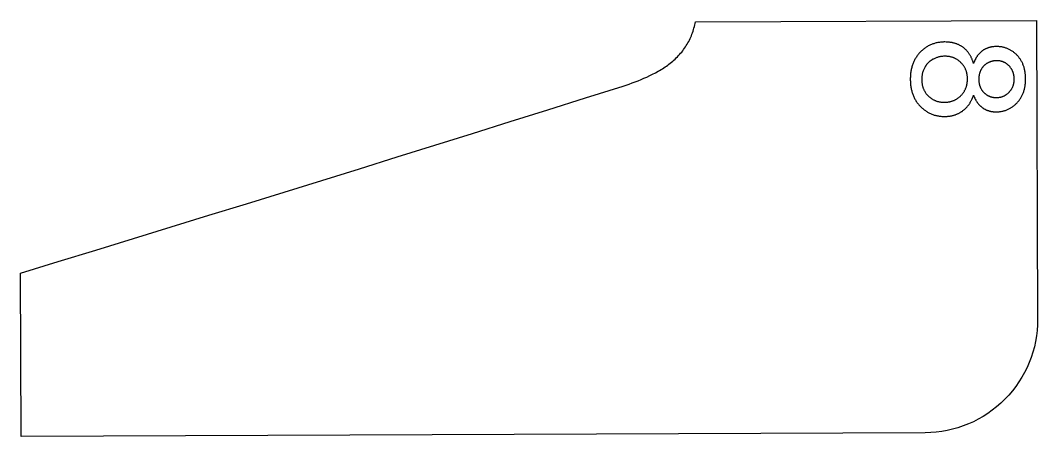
# Model space of a CAD drawing. Extents: x -16189 to 5251, y 3521 to 4024.
# Drawn here: x 1935.9 to 2386, y 3839.7 to 4023.8 of the extents above; entities that cross this region are included whole.
import ezdxf

# ---------------------------------------------------------------- set-up
doc = ezdxf.new("R2010")
doc.units = 0
doc.layers.add('LAYER_03', color=7, linetype='CONTINUOUS')

msp = doc.modelspace()

# ---------------------------------------------------------------- linework, layer by layer
at = {"layer": 'LAYER_03'}
for p, q in [((2338.54, 4005.86), (2338.41, 4005.76)), ((2338.68, 4005.95), (2338.54, 4005.86)), ((2338.81, 4006.05), (2338.68, 4005.95)), ((2338.95, 4006.14), (2338.81, 4006.05)), ((2339.1, 4006.23), (2338.95, 4006.14)), ((2339.24, 4006.32), (2339.1, 4006.23)), ((2339.38, 4006.41), (2339.24, 4006.32)), ((2339.53, 4006.49), (2339.38, 4006.41)), ((2339.68, 4006.57), (2339.53, 4006.49)), ((2339.84, 4006.65), (2339.68, 4006.57)), ((2340.14, 4006.8), (2339.84, 4006.65)), ((2340.45, 4006.94), (2340.14, 4006.8)), ((2340.76, 4007.07), (2340.45, 4006.94)), ((2341.07, 4007.2), (2340.76, 4007.07)), ((2341.39, 4007.31), (2341.07, 4007.2)), ((2341.7, 4007.41), (2341.39, 4007.31)), ((2342.02, 4007.5), (2341.7, 4007.41)), ((2342.33, 4007.58), (2342.02, 4007.5)), ((2342.65, 4007.66), (2342.33, 4007.58)), ((2342.97, 4007.72), (2342.65, 4007.66)), ((2343.29, 4007.77), (2342.97, 4007.72)), ((2343.61, 4007.82), (2343.29, 4007.77)), ((2343.94, 4007.85), (2343.61, 4007.82)), ((2344.26, 4007.87), (2343.94, 4007.85)), ((2344.59, 4007.89), (2344.26, 4007.87)), ((2344.91, 4007.89), (2344.59, 4007.89)), ((2345.18, 4007.89), (2344.91, 4007.89)), ((2345.44, 4007.88), (2345.18, 4007.89)), ((2345.71, 4007.87), (2345.44, 4007.88)), ((2345.96, 4007.85), (2345.71, 4007.87)), ((2346.22, 4007.82), (2345.96, 4007.85)), ((2346.47, 4007.79), (2346.22, 4007.82)), ((2346.72, 4007.76), (2346.47, 4007.79)), ((2346.97, 4007.72), (2346.72, 4007.76)), ((2347.22, 4007.67), (2346.97, 4007.72)), ((2347.46, 4007.62), (2347.22, 4007.67)), ((2347.7, 4007.56), (2347.46, 4007.62)), ((2347.93, 4007.49), (2347.7, 4007.56)), ((2348.17, 4007.42), (2347.93, 4007.49)), ((2348.4, 4007.35), (2348.17, 4007.42)), ((2348.63, 4007.27), (2348.4, 4007.35)), ((2348.85, 4007.18), (2348.63, 4007.27)), ((2349.07, 4007.09), (2348.85, 4007.18)), ((2349.29, 4006.99), (2349.07, 4007.09)), ((2349.51, 4006.89), (2349.29, 4006.99)), ((2349.72, 4006.78), (2349.51, 4006.89)), ((2349.93, 4006.67), (2349.72, 4006.78)), ((2350.14, 4006.55), (2349.93, 4006.67)), ((2350.35, 4006.42), (2350.14, 4006.55)), ((2350.55, 4006.29), (2350.35, 4006.42)), ((2350.75, 4006.16), (2350.55, 4006.29)), ((2350.95, 4006.01), (2350.75, 4006.16)), ((2351.14, 4005.87), (2350.95, 4006.01)), ((2351.33, 4005.71), (2351.14, 4005.87)), ((2366.7, 4005.83), (2366.5, 4005.8)), ((2366.91, 4005.86), (2366.7, 4005.83)), ((2367.12, 4005.88), (2366.91, 4005.86)), ((2367.33, 4005.89), (2367.12, 4005.88)), ((2367.55, 4005.9), (2367.33, 4005.89)), ((2367.77, 4005.91), (2367.55, 4005.9)), ((2367.99, 4005.91), (2367.77, 4005.91)), ((2368.18, 4005.91), (2367.99, 4005.91)), ((2368.38, 4005.9), (2368.18, 4005.91)), ((2368.57, 4005.89), (2368.38, 4005.9)), ((2368.76, 4005.88), (2368.57, 4005.89)), ((2368.95, 4005.86), (2368.76, 4005.88)), ((2369.13, 4005.83), (2368.95, 4005.86)), ((2369.32, 4005.8), (2369.13, 4005.83)), ((2335.32, 4001.38), (2335.21, 4001.06)), ((2335.44, 4001.7), (2335.32, 4001.38)), ((2335.58, 4002.02), (2335.44, 4001.7)), ((2335.72, 4002.33), (2335.58, 4002.02)), ((2335.87, 4002.65), (2335.72, 4002.33)), ((2336.03, 4002.95), (2335.87, 4002.65)), ((2336.12, 4003.11), (2336.03, 4002.95)), ((2336.21, 4003.26), (2336.12, 4003.11)), ((2336.3, 4003.4), (2336.21, 4003.26)), ((2336.39, 4003.55), (2336.3, 4003.4)), ((2336.48, 4003.69), (2336.39, 4003.55)), ((2336.58, 4003.83), (2336.48, 4003.69)), ((2336.68, 4003.97), (2336.58, 4003.83)), ((2336.78, 4004.11), (2336.68, 4003.97)), ((2336.88, 4004.24), (2336.78, 4004.11)), ((2336.98, 4004.37), (2336.88, 4004.24)), ((2337.09, 4004.5), (2336.98, 4004.37)), ((2337.2, 4004.62), (2337.09, 4004.5)), ((2337.31, 4004.75), (2337.2, 4004.62)), ((2337.42, 4004.87), (2337.31, 4004.75)), ((2337.54, 4004.99), (2337.42, 4004.87)), ((2337.66, 4005.1), (2337.54, 4004.99)), ((2337.78, 4005.22), (2337.66, 4005.1)), ((2337.9, 4005.33), (2337.78, 4005.22)), ((2338.02, 4005.44), (2337.9, 4005.33)), ((2338.15, 4005.55), (2338.02, 4005.44)), ((2338.28, 4005.65), (2338.15, 4005.55)), ((2338.41, 4005.76), (2338.28, 4005.65)), ((2351.52, 4005.56), (2351.33, 4005.71)), ((2351.71, 4005.39), (2351.52, 4005.56)), ((2351.89, 4005.22), (2351.71, 4005.39)), ((2352.07, 4005.05), (2351.89, 4005.22)), ((2352.25, 4004.87), (2352.07, 4005.05)), ((2352.42, 4004.68), (2352.25, 4004.87)), ((2352.58, 4004.5), (2352.42, 4004.68)), ((2352.74, 4004.31), (2352.58, 4004.5)), ((2352.9, 4004.12), (2352.74, 4004.31)), ((2353.04, 4003.93), (2352.9, 4004.12)), ((2353.19, 4003.73), (2353.04, 4003.93)), ((2353.32, 4003.53), (2353.19, 4003.73)), ((2353.45, 4003.33), (2353.32, 4003.53)), ((2353.58, 4003.12), (2353.45, 4003.33)), ((2353.7, 4002.91), (2353.58, 4003.12)), ((2353.81, 4002.7), (2353.7, 4002.91)), ((2353.92, 4002.49), (2353.81, 4002.7)), ((2354.03, 4002.27), (2353.92, 4002.49)), ((2354.12, 4002.05), (2354.03, 4002.27)), ((2354.22, 4001.83), (2354.12, 4002.05)), ((2354.3, 4001.6), (2354.22, 4001.83)), ((2354.38, 4001.38), (2354.3, 4001.6)), ((2354.46, 4001.14), (2354.38, 4001.38)), ((2360.65, 4001.37), (2360.58, 4001.19)), ((2360.74, 4001.55), (2360.65, 4001.37)), ((2360.82, 4001.73), (2360.74, 4001.55)), ((2360.91, 4001.9), (2360.82, 4001.73)), ((2361.01, 4002.07), (2360.91, 4001.9)), ((2361.11, 4002.24), (2361.01, 4002.07)), ((2361.21, 4002.4), (2361.11, 4002.24)), ((2361.32, 4002.57), (2361.21, 4002.4)), ((2361.43, 4002.73), (2361.32, 4002.57)), ((2361.54, 4002.88), (2361.43, 4002.73)), ((2361.67, 4003.04), (2361.54, 4002.88)), ((2361.79, 4003.19), (2361.67, 4003.04)), ((2361.92, 4003.34), (2361.79, 4003.19)), ((2362.05, 4003.49), (2361.92, 4003.34)), ((2362.19, 4003.63), (2362.05, 4003.49)), ((2362.33, 4003.77), (2362.19, 4003.63)), ((2362.48, 4003.91), (2362.33, 4003.77)), ((2362.63, 4004.04), (2362.48, 4003.91)), ((2362.78, 4004.16), (2362.63, 4004.04)), ((2362.93, 4004.29), (2362.78, 4004.16)), ((2363.08, 4004.41), (2362.93, 4004.29)), ((2363.24, 4004.52), (2363.08, 4004.41)), ((2363.4, 4004.63), (2363.24, 4004.52)), ((2363.56, 4004.73), (2363.4, 4004.63)), ((2363.73, 4004.83), (2363.56, 4004.73)), ((2363.89, 4004.93), (2363.73, 4004.83)), ((2364.06, 4005.02), (2363.89, 4004.93)), ((2364.23, 4005.11), (2364.06, 4005.02)), ((2364.41, 4005.19), (2364.23, 4005.11)), ((2364.59, 4005.27), (2364.41, 4005.19)), ((2364.77, 4005.34), (2364.59, 4005.27)), ((2364.95, 4005.41), (2364.77, 4005.34)), ((2365.13, 4005.48), (2364.95, 4005.41)), ((2365.32, 4005.54), (2365.13, 4005.48)), ((2365.51, 4005.59), (2365.32, 4005.54)), ((2365.7, 4005.64), (2365.51, 4005.59)), ((2365.9, 4005.69), (2365.7, 4005.64)), ((2366.1, 4005.73), (2365.9, 4005.69)), ((2366.3, 4005.77), (2366.1, 4005.73)), ((2366.5, 4005.8), (2366.3, 4005.77)), ((2369.5, 4005.77), (2369.32, 4005.8)), ((2369.68, 4005.73), (2369.5, 4005.77)), ((2369.86, 4005.69), (2369.68, 4005.73)), ((2370.04, 4005.64), (2369.86, 4005.69)), ((2370.21, 4005.59), (2370.04, 4005.64)), ((2370.39, 4005.53), (2370.21, 4005.59)), ((2370.56, 4005.47), (2370.39, 4005.53)), ((2370.73, 4005.4), (2370.56, 4005.47)), ((2370.9, 4005.33), (2370.73, 4005.4)), ((2371.07, 4005.26), (2370.9, 4005.33)), ((2371.23, 4005.18), (2371.07, 4005.26)), ((2371.4, 4005.09), (2371.23, 4005.18)), ((2371.56, 4005.01), (2371.4, 4005.09)), ((2371.72, 4004.91), (2371.56, 4005.01)), ((2371.88, 4004.82), (2371.72, 4004.91)), ((2372.04, 4004.71), (2371.88, 4004.82)), ((2372.19, 4004.61), (2372.04, 4004.71)), ((2372.35, 4004.5), (2372.19, 4004.61)), ((2372.5, 4004.38), (2372.35, 4004.5)), ((2372.65, 4004.26), (2372.5, 4004.38)), ((2372.8, 4004.14), (2372.65, 4004.26)), ((2372.94, 4004.01), (2372.8, 4004.14)), ((2373.09, 4003.87), (2372.94, 4004.01)), ((2373.23, 4003.74), (2373.09, 4003.87)), ((2373.37, 4003.59), (2373.23, 4003.74)), ((2373.51, 4003.45), (2373.37, 4003.59)), ((2373.64, 4003.3), (2373.51, 4003.45)), ((2373.77, 4003.15), (2373.64, 4003.3)), ((2373.9, 4003), (2373.77, 4003.15)), ((2374.02, 4002.84), (2373.9, 4003)), ((2374.14, 4002.68), (2374.02, 4002.84)), ((2374.25, 4002.52), (2374.14, 4002.68)), ((2374.36, 4002.36), (2374.25, 4002.52)), ((2374.46, 4002.2), (2374.36, 4002.36)), ((2374.56, 4002.03), (2374.46, 4002.2)), ((2374.65, 4001.86), (2374.56, 4002.03)), ((2374.74, 4001.69), (2374.65, 4001.86)), ((2374.83, 4001.51), (2374.74, 4001.69)), ((2374.91, 4001.34), (2374.83, 4001.51)), ((2374.99, 4001.16), (2374.91, 4001.34)), ((2334.71, 3998.37), (2334.69, 3998.02)), ((2334.69, 3998.02), (2334.69, 3997.67)), ((2334.69, 3997.67), (2334.69, 3997.4)), ((2334.69, 3997.4), (2334.7, 3997.13)), ((2334.7, 3997.13), (2334.71, 3996.86)), ((2334.73, 3998.72), (2334.71, 3998.37)), ((2334.71, 3996.86), (2334.73, 3996.6)), ((2334.77, 3999.06), (2334.73, 3998.72)), ((2334.82, 3999.4), (2334.77, 3999.06)), ((2334.88, 3999.74), (2334.82, 3999.4)), ((2334.94, 4000.07), (2334.88, 3999.74)), ((2335.02, 4000.41), (2334.94, 4000.07)), ((2335.11, 4000.74), (2335.02, 4000.41)), ((2335.21, 4001.06), (2335.11, 4000.74)), ((2354.53, 4000.91), (2354.46, 4001.14)), ((2354.59, 4000.67), (2354.53, 4000.91)), ((2354.65, 4000.43), (2354.59, 4000.67)), ((2354.71, 4000.19), (2354.65, 4000.43)), ((2354.75, 3999.94), (2354.71, 4000.19)), ((2354.8, 3999.69), (2354.75, 3999.94)), ((2354.83, 3999.44), (2354.8, 3999.69)), ((2354.86, 3999.19), (2354.83, 3999.44)), ((2354.89, 3998.93), (2354.86, 3999.19)), ((2354.91, 3998.67), (2354.89, 3998.93)), ((2354.89, 3996.79), (2354.91, 3997.05)), ((2354.92, 3998.41), (2354.91, 3998.67)), ((2354.91, 3997.05), (2354.92, 3997.32)), ((2354.93, 3998.14), (2354.92, 3998.41)), ((2354.92, 3997.32), (2354.93, 3997.6)), ((2354.93, 3997.87), (2354.93, 3998.14)), ((2354.93, 3997.6), (2354.93, 3997.87)), ((2359.95, 3998.15), (2359.94, 3997.93)), ((2359.94, 3997.93), (2359.94, 3997.7)), ((2359.94, 3997.7), (2359.94, 3997.48)), ((2359.94, 3997.48), (2359.95, 3997.26)), ((2359.96, 3998.37), (2359.95, 3998.15)), ((2359.95, 3997.26), (2359.96, 3997.05)), ((2359.98, 3998.59), (2359.96, 3998.37)), ((2359.96, 3997.05), (2359.98, 3996.83)), ((2360, 3998.81), (2359.98, 3998.59)), ((2359.98, 3996.83), (2360, 3996.62)), ((2360.02, 3999.02), (2360, 3998.81)), ((2360.05, 3999.23), (2360.02, 3999.02)), ((2360.08, 3999.44), (2360.05, 3999.23)), ((2360.12, 3999.64), (2360.08, 3999.44)), ((2360.16, 3999.85), (2360.12, 3999.64)), ((2360.21, 4000.05), (2360.16, 3999.85)), ((2360.26, 4000.24), (2360.21, 4000.05)), ((2360.31, 4000.44), (2360.26, 4000.24)), ((2360.37, 4000.63), (2360.31, 4000.44)), ((2360.44, 4000.82), (2360.37, 4000.63)), ((2360.51, 4001.01), (2360.44, 4000.82)), ((2360.58, 4001.19), (2360.51, 4001.01)), ((2375.06, 4000.98), (2374.99, 4001.16)), ((2375.13, 4000.79), (2375.06, 4000.98)), ((2375.19, 4000.61), (2375.13, 4000.79)), ((2375.25, 4000.42), (2375.19, 4000.61)), ((2375.3, 4000.23), (2375.25, 4000.42)), ((2375.36, 4000.04), (2375.3, 4000.23)), ((2375.4, 3999.84), (2375.36, 4000.04)), ((2375.44, 3999.65), (2375.4, 3999.84)), ((2375.48, 3999.45), (2375.44, 3999.65)), ((2375.51, 3999.24), (2375.48, 3999.45)), ((2375.54, 3999.04), (2375.51, 3999.24)), ((2375.57, 3998.83), (2375.54, 3999.04)), ((2375.56, 3996.71), (2375.58, 3996.91)), ((2375.59, 3998.62), (2375.57, 3998.83)), ((2375.58, 3996.91), (2375.6, 3997.12)), ((2375.6, 3998.41), (2375.59, 3998.62)), ((2375.61, 3998.2), (2375.6, 3998.41)), ((2375.6, 3997.12), (2375.61, 3997.33)), ((2375.62, 3997.98), (2375.61, 3998.2)), ((2375.61, 3997.33), (2375.62, 3997.55)), ((2375.62, 3997.76), (2375.62, 3997.98)), ((2375.62, 3997.55), (2375.62, 3997.76)), ((2334.73, 3996.6), (2334.76, 3996.33)), ((2334.76, 3996.33), (2334.79, 3996.08)), ((2334.79, 3996.08), (2334.82, 3995.82)), ((2334.82, 3995.82), (2334.86, 3995.57)), ((2334.86, 3995.57), (2334.91, 3995.32)), ((2334.91, 3995.32), (2334.96, 3995.07)), ((2334.96, 3995.07), (2335.02, 3994.83)), ((2335.02, 3994.83), (2335.08, 3994.59)), ((2335.08, 3994.59), (2335.15, 3994.35)), ((2335.15, 3994.35), (2335.23, 3994.12)), ((2335.23, 3994.12), (2335.31, 3993.89)), ((2335.31, 3993.89), (2335.39, 3993.66)), ((2335.39, 3993.66), (2335.48, 3993.43)), ((2335.48, 3993.43), (2335.58, 3993.21)), ((2335.58, 3993.21), (2335.68, 3992.99)), ((2335.68, 3992.99), (2335.79, 3992.77)), ((2335.79, 3992.77), (2335.9, 3992.56)), ((2335.9, 3992.56), (2336.02, 3992.35)), ((2336.02, 3992.35), (2336.15, 3992.14)), ((2353.43, 3992.27), (2353.56, 3992.48)), ((2353.56, 3992.48), (2353.68, 3992.69)), ((2353.68, 3992.69), (2353.8, 3992.91)), ((2353.8, 3992.91), (2353.91, 3993.13)), ((2353.91, 3993.13), (2354.01, 3993.36)), ((2354.01, 3993.36), (2354.11, 3993.58)), ((2354.11, 3993.58), (2354.21, 3993.81)), ((2354.21, 3993.81), (2354.29, 3994.04)), ((2354.29, 3994.04), (2354.38, 3994.28)), ((2354.38, 3994.28), (2354.45, 3994.52)), ((2354.45, 3994.52), (2354.52, 3994.76)), ((2354.52, 3994.76), (2354.59, 3995)), ((2354.59, 3995), (2354.65, 3995.25)), ((2354.65, 3995.25), (2354.7, 3995.5)), ((2354.7, 3995.5), (2354.75, 3995.75)), ((2354.75, 3995.75), (2354.79, 3996)), ((2354.79, 3996), (2354.83, 3996.26)), ((2354.83, 3996.26), (2354.86, 3996.52)), ((2354.86, 3996.52), (2354.89, 3996.79)), ((2360, 3996.62), (2360.02, 3996.42)), ((2360.02, 3996.42), (2360.05, 3996.21)), ((2360.05, 3996.21), (2360.08, 3996.01)), ((2360.08, 3996.01), (2360.12, 3995.81)), ((2360.12, 3995.81), (2360.16, 3995.61)), ((2360.16, 3995.61), (2360.21, 3995.41)), ((2360.21, 3995.41), (2360.26, 3995.22)), ((2360.26, 3995.22), (2360.31, 3995.03)), ((2360.31, 3995.03), (2360.37, 3994.84)), ((2360.37, 3994.84), (2360.43, 3994.66)), ((2360.43, 3994.66), (2360.5, 3994.47)), ((2360.5, 3994.47), (2360.57, 3994.29)), ((2360.57, 3994.29), (2360.65, 3994.12)), ((2360.65, 3994.12), (2360.73, 3993.94)), ((2360.73, 3993.94), (2360.81, 3993.77)), ((2360.81, 3993.77), (2360.9, 3993.6)), ((2360.9, 3993.6), (2361, 3993.43)), ((2361, 3993.43), (2361.09, 3993.26)), ((2361.09, 3993.26), (2361.2, 3993.1)), ((2361.2, 3993.1), (2361.3, 3992.94)), ((2361.3, 3992.94), (2361.41, 3992.78)), ((2361.41, 3992.78), (2361.53, 3992.63)), ((2361.53, 3992.63), (2361.65, 3992.47)), ((2361.65, 3992.47), (2361.77, 3992.32)), ((2361.77, 3992.32), (2361.9, 3992.18)), ((2373.6, 3992.25), (2373.73, 3992.4)), ((2373.73, 3992.4), (2373.86, 3992.56)), ((2373.86, 3992.56), (2373.98, 3992.71)), ((2373.98, 3992.71), (2374.1, 3992.87)), ((2374.1, 3992.87), (2374.22, 3993.03)), ((2374.22, 3993.03), (2374.33, 3993.19)), ((2374.33, 3993.19), (2374.43, 3993.36)), ((2374.43, 3993.36), (2374.53, 3993.52)), ((2374.53, 3993.52), (2374.63, 3993.69)), ((2374.63, 3993.69), (2374.72, 3993.87)), ((2374.72, 3993.87), (2374.81, 3994.04)), ((2374.81, 3994.04), (2374.89, 3994.22)), ((2374.89, 3994.22), (2374.97, 3994.39)), ((2374.97, 3994.39), (2375.04, 3994.57)), ((2375.04, 3994.57), (2375.11, 3994.76)), ((2375.11, 3994.76), (2375.18, 3994.94)), ((2375.18, 3994.94), (2375.24, 3995.13)), ((2375.24, 3995.13), (2375.3, 3995.32)), ((2375.3, 3995.32), (2375.35, 3995.51)), ((2375.35, 3995.51), (2375.4, 3995.7)), ((2375.4, 3995.7), (2375.44, 3995.9)), ((2375.44, 3995.9), (2375.48, 3996.1)), ((2375.48, 3996.1), (2375.51, 3996.3)), ((2375.51, 3996.3), (2375.54, 3996.5)), ((2375.54, 3996.5), (2375.56, 3996.71)), ((2336.15, 3992.14), (2336.28, 3991.94)), ((2336.28, 3991.94), (2336.41, 3991.74)), ((2336.41, 3991.74), (2336.55, 3991.54)), ((2336.55, 3991.54), (2336.7, 3991.34)), ((2336.7, 3991.34), (2336.85, 3991.15)), ((2336.85, 3991.15), (2337.01, 3990.96)), ((2337.01, 3990.96), (2337.17, 3990.77)), ((2337.17, 3990.77), (2337.34, 3990.59)), ((2337.34, 3990.59), (2337.51, 3990.41)), ((2337.51, 3990.41), (2337.69, 3990.23)), ((2337.69, 3990.23), (2337.87, 3990.06)), ((2337.87, 3990.06), (2338.06, 3989.9)), ((2338.06, 3989.9), (2338.24, 3989.74)), ((2338.24, 3989.74), (2338.44, 3989.59)), ((2338.44, 3989.59), (2338.63, 3989.44)), ((2338.63, 3989.44), (2338.82, 3989.3)), ((2338.82, 3989.3), (2339.02, 3989.16)), ((2339.02, 3989.16), (2339.23, 3989.03)), ((2339.23, 3989.03), (2339.43, 3988.9)), ((2339.43, 3988.9), (2339.64, 3988.78)), ((2339.64, 3988.78), (2339.85, 3988.67)), ((2339.85, 3988.67), (2340.07, 3988.56)), ((2340.07, 3988.56), (2340.28, 3988.45)), ((2340.28, 3988.45), (2340.5, 3988.36)), ((2340.5, 3988.36), (2340.73, 3988.26)), ((2340.73, 3988.26), (2340.95, 3988.18)), ((2340.95, 3988.18), (2341.18, 3988.1)), ((2341.18, 3988.1), (2341.41, 3988.02)), ((2341.41, 3988.02), (2341.65, 3987.95)), ((2341.65, 3987.95), (2341.89, 3987.89)), ((2341.89, 3987.89), (2342.13, 3987.83)), ((2342.13, 3987.83), (2342.37, 3987.77)), ((2347.08, 3987.78), (2347.32, 3987.83)), ((2347.32, 3987.83), (2347.57, 3987.89)), ((2347.57, 3987.89), (2347.81, 3987.96)), ((2347.81, 3987.96), (2348.05, 3988.03)), ((2348.05, 3988.03), (2348.29, 3988.11)), ((2348.29, 3988.11), (2348.52, 3988.19)), ((2348.52, 3988.19), (2348.75, 3988.28)), ((2348.75, 3988.28), (2348.98, 3988.38)), ((2348.98, 3988.38), (2349.2, 3988.48)), ((2349.2, 3988.48), (2349.43, 3988.58)), ((2349.43, 3988.58), (2349.64, 3988.7)), ((2349.64, 3988.7), (2349.86, 3988.81)), ((2349.86, 3988.81), (2350.07, 3988.94)), ((2350.07, 3988.94), (2350.28, 3989.07)), ((2350.28, 3989.07), (2350.49, 3989.2)), ((2350.49, 3989.2), (2350.69, 3989.34)), ((2350.69, 3989.34), (2350.89, 3989.49)), ((2350.89, 3989.49), (2351.09, 3989.64)), ((2351.09, 3989.64), (2351.28, 3989.8)), ((2351.28, 3989.8), (2351.48, 3989.97)), ((2351.48, 3989.97), (2351.67, 3990.14)), ((2351.67, 3990.14), (2351.85, 3990.31)), ((2351.85, 3990.31), (2352.03, 3990.49)), ((2352.03, 3990.49), (2352.21, 3990.68)), ((2352.21, 3990.68), (2352.38, 3990.87)), ((2352.38, 3990.87), (2352.55, 3991.06)), ((2352.55, 3991.06), (2352.71, 3991.25)), ((2352.71, 3991.25), (2352.87, 3991.45)), ((2352.87, 3991.45), (2353.02, 3991.65)), ((2353.02, 3991.65), (2353.16, 3991.85)), ((2353.16, 3991.85), (2353.3, 3992.06)), ((2353.3, 3992.06), (2353.43, 3992.27)), ((2361.9, 3992.18), (2362.04, 3992.03)), ((2362.04, 3992.03), (2362.17, 3991.89)), ((2362.17, 3991.89), (2362.31, 3991.75)), ((2362.31, 3991.75), (2362.46, 3991.61)), ((2362.46, 3991.61), (2362.6, 3991.48)), ((2362.6, 3991.48), (2362.75, 3991.36)), ((2362.75, 3991.36), (2362.9, 3991.24)), ((2362.9, 3991.24), (2363.05, 3991.12)), ((2363.05, 3991.12), (2363.2, 3991)), ((2363.2, 3991), (2363.35, 3990.9)), ((2363.35, 3990.9), (2363.51, 3990.79)), ((2363.51, 3990.79), (2363.67, 3990.69)), ((2363.67, 3990.69), (2363.83, 3990.6)), ((2363.83, 3990.6), (2363.99, 3990.51)), ((2363.99, 3990.51), (2364.15, 3990.42)), ((2364.15, 3990.42), (2364.32, 3990.34)), ((2364.32, 3990.34), (2364.49, 3990.26)), ((2364.49, 3990.26), (2364.66, 3990.19)), ((2364.66, 3990.19), (2364.83, 3990.12)), ((2364.83, 3990.12), (2365, 3990.05)), ((2365, 3990.05), (2365.18, 3990)), ((2365.18, 3990), (2365.36, 3989.94)), ((2365.36, 3989.94), (2365.54, 3989.89)), ((2365.54, 3989.89), (2365.72, 3989.84)), ((2365.72, 3989.84), (2365.9, 3989.8)), ((2365.9, 3989.8), (2366.09, 3989.76)), ((2366.09, 3989.76), (2366.27, 3989.73)), ((2366.27, 3989.73), (2366.46, 3989.7)), ((2366.46, 3989.7), (2366.66, 3989.68)), ((2366.66, 3989.68), (2366.85, 3989.66)), ((2366.85, 3989.66), (2367.04, 3989.64)), ((2367.04, 3989.64), (2367.24, 3989.63)), ((2367.24, 3989.63), (2367.44, 3989.62)), ((2367.44, 3989.62), (2367.64, 3989.62)), ((2367.64, 3989.62), (2367.85, 3989.62)), ((2367.85, 3989.62), (2368.06, 3989.63)), ((2368.06, 3989.63), (2368.27, 3989.64)), ((2368.27, 3989.64), (2368.47, 3989.66)), ((2368.47, 3989.66), (2368.67, 3989.68)), ((2368.67, 3989.68), (2368.87, 3989.7)), ((2368.87, 3989.7), (2369.07, 3989.73)), ((2369.07, 3989.73), (2369.26, 3989.77)), ((2369.26, 3989.77), (2369.46, 3989.8)), ((2369.46, 3989.8), (2369.65, 3989.85)), ((2369.65, 3989.85), (2369.84, 3989.9)), ((2369.84, 3989.9), (2370.02, 3989.95)), ((2370.02, 3989.95), (2370.21, 3990.01)), ((2370.21, 3990.01), (2370.39, 3990.07)), ((2370.39, 3990.07), (2370.57, 3990.13)), ((2370.57, 3990.13), (2370.75, 3990.2)), ((2370.75, 3990.2), (2370.93, 3990.28)), ((2370.93, 3990.28), (2371.1, 3990.36)), ((2371.1, 3990.36), (2371.27, 3990.44)), ((2371.27, 3990.44), (2371.44, 3990.53)), ((2371.44, 3990.53), (2371.61, 3990.63)), ((2371.61, 3990.63), (2371.78, 3990.72)), ((2371.78, 3990.72), (2371.94, 3990.83)), ((2371.94, 3990.83), (2372.1, 3990.93)), ((2372.1, 3990.93), (2372.26, 3991.04)), ((2372.26, 3991.04), (2372.42, 3991.16)), ((2372.42, 3991.16), (2372.57, 3991.28)), ((2372.57, 3991.28), (2372.73, 3991.41)), ((2372.73, 3991.41), (2372.88, 3991.54)), ((2372.88, 3991.54), (2373.03, 3991.67)), ((2373.03, 3991.67), (2373.17, 3991.81)), ((2373.17, 3991.81), (2373.32, 3991.95)), ((2373.32, 3991.95), (2373.46, 3992.1)), ((2373.46, 3992.1), (2373.6, 3992.25)), ((2342.37, 3987.77), (2342.62, 3987.73)), ((2342.62, 3987.73), (2342.87, 3987.68)), ((2342.87, 3987.68), (2343.12, 3987.65)), ((2343.12, 3987.65), (2343.38, 3987.62)), ((2343.38, 3987.62), (2343.64, 3987.59)), ((2343.64, 3987.59), (2343.9, 3987.57)), ((2343.9, 3987.57), (2344.17, 3987.56)), ((2344.17, 3987.56), (2344.43, 3987.55)), ((2344.43, 3987.55), (2344.7, 3987.55)), ((2344.7, 3987.55), (2344.98, 3987.55)), ((2344.98, 3987.55), (2345.25, 3987.56)), ((2345.25, 3987.56), (2345.52, 3987.57)), ((2345.52, 3987.57), (2345.79, 3987.59)), ((2345.79, 3987.59), (2346.05, 3987.62)), ((2346.05, 3987.62), (2346.31, 3987.65)), ((2346.31, 3987.65), (2346.57, 3987.69)), ((2346.57, 3987.69), (2346.82, 3987.73)), ((2346.82, 3987.73), (2347.08, 3987.78))]:
    msp.add_line(p, q, dxfattribs=at)
msp.add_lwpolyline([(2336.2, 3841.41), (1936.21, 3839.69), (1935.9, 3912.02), (1952.59, 3917.11), (1969.28, 3922.2), (1985.96, 3927.31), (2002.65, 3932.42), (2019.33, 3937.55), (2036, 3942.69), (2052.67, 3947.84), (2069.34, 3953.01), (2086, 3958.18), (2102.67, 3963.37), (2119.32, 3968.57), (2135.98, 3973.77), (2152.63, 3979), (2169.27, 3984.23), (2185.92, 3989.47), (2202.56, 3994.73), (2203.9, 3995.16), (2205.24, 3995.61), (2206.58, 3996.08), (2207.9, 3996.56), (2209.21, 3997.07), (2210.52, 3997.59), (2211.82, 3998.14), (2213.1, 3998.71), (2214.38, 3999.31), (2215.65, 3999.93), (2216.9, 4000.59), (2218.14, 4001.27), (2218.75, 4001.63), (2219.36, 4001.99), (2219.96, 4002.37), (2220.55, 4002.75), (2221.14, 4003.14), (2221.72, 4003.54), (2222.3, 4003.96), (2222.87, 4004.38), (2223.42, 4004.81), (2223.98, 4005.25), (2224.52, 4005.71), (2225.05, 4006.17), (2225.58, 4006.65), (2226.09, 4007.14), (2226.59, 4007.64), (2227.09, 4008.15), (2227.57, 4008.67), (2228.03, 4009.2), (2228.49, 4009.74), (2228.93, 4010.3), (2229.35, 4010.86), (2229.77, 4011.43), (2230.16, 4012.01), (2230.54, 4012.6), (2230.91, 4013.2), (2231.26, 4013.81), (2231.59, 4014.43), (2231.91, 4015.06), (2232.21, 4015.7), (2232.5, 4016.34), (2232.78, 4016.99), (2233.03, 4017.65), (2233.28, 4018.32), (2233.51, 4018.99), (2233.72, 4019.66), (2233.92, 4020.34), (2234.11, 4021.03), (2234.28, 4021.72), (2234.44, 4022.41), (2234.58, 4023.11), (2385.42, 4023.76), (2385.99, 3891.63, -0.414243)], format="xyb", close=True, dxfattribs=at)
msp.add_lwpolyline([(2357.59, 4004.69), (2357.43, 4005.25), (2357.35, 4005.53), (2357.26, 4005.8), (2357.17, 4006.06), (2357.07, 4006.33), (2356.97, 4006.59), (2356.86, 4006.84), (2356.76, 4007.09), (2356.64, 4007.34), (2356.52, 4007.58), (2356.4, 4007.82), (2356.28, 4008.05), (2356.15, 4008.28), (2356.01, 4008.51), (2355.88, 4008.73), (2355.73, 4008.95), (2355.59, 4009.16), (2355.44, 4009.37), (2355.28, 4009.58), (2355.12, 4009.78), (2354.96, 4009.98), (2354.8, 4010.17), (2354.62, 4010.36), (2354.45, 4010.54), (2354.27, 4010.73), (2354.09, 4010.9), (2353.9, 4011.08), (2353.71, 4011.24), (2353.51, 4011.41), (2353.31, 4011.57), (2353.11, 4011.73), (2352.9, 4011.88), (2352.69, 4012.03), (2352.48, 4012.17), (2352.26, 4012.31), (2352.05, 4012.44), (2351.82, 4012.57), (2351.6, 4012.69), (2351.37, 4012.81), (2351.14, 4012.92), (2350.9, 4013.03), (2350.66, 4013.13), (2350.42, 4013.23), (2350.18, 4013.33), (2349.93, 4013.42), (2349.68, 4013.5), (2349.43, 4013.58), (2349.17, 4013.66), (2348.91, 4013.73), (2348.65, 4013.79), (2348.38, 4013.85), (2348.11, 4013.91), (2347.84, 4013.96), (2347.57, 4014), (2347.29, 4014.04), (2347.01, 4014.08), (2346.72, 4014.11), (2346.43, 4014.14), (2346.14, 4014.16), (2345.55, 4014.19), (2344.95, 4014.2), (2344.54, 4014.2), (2344.14, 4014.18), (2343.74, 4014.16), (2343.35, 4014.13), (2342.96, 4014.09), (2342.57, 4014.04), (2342.19, 4013.98), (2341.81, 4013.92), (2341.44, 4013.84), (2341.07, 4013.76), (2340.71, 4013.66), (2340.35, 4013.56), (2339.99, 4013.45), (2339.64, 4013.33), (2339.29, 4013.2), (2338.95, 4013.07), (2338.61, 4012.92), (2338.27, 4012.77), (2337.94, 4012.6), (2337.61, 4012.43), (2337.29, 4012.25), (2336.97, 4012.06), (2336.66, 4011.86), (2336.35, 4011.65), (2336.04, 4011.43), (2335.74, 4011.21), (2335.45, 4010.97), (2335.15, 4010.73), (2334.86, 4010.48), (2334.58, 4010.22), (2334.3, 4009.95), (2334.02, 4009.67), (2333.75, 4009.38), (2333.49, 4009.09), (2333.24, 4008.79), (2333, 4008.49), (2332.76, 4008.18), (2332.54, 4007.87), (2332.32, 4007.55), (2332.11, 4007.22), (2331.91, 4006.89), (2331.71, 4006.56), (2331.53, 4006.21), (2331.35, 4005.87), (2331.19, 4005.51), (2331.03, 4005.15), (2330.88, 4004.79), (2330.74, 4004.42), (2330.61, 4004.05), (2330.48, 4003.66), (2330.37, 4003.28), (2330.26, 4002.88), (2330.16, 4002.49), (2330.07, 4002.08), (2329.99, 4001.67), (2329.92, 4001.26), (2329.85, 4000.84), (2329.8, 4000.41), (2329.75, 3999.98), (2329.71, 3999.54), (2329.68, 3999.1), (2329.66, 3998.65), (2329.65, 3998.2), (2329.64, 3997.74), (2329.65, 3997.28), (2329.66, 3996.83), (2329.68, 3996.38), (2329.71, 3995.94), (2329.75, 3995.5), (2329.8, 3995.07), (2329.85, 3994.64), (2329.91, 3994.22), (2329.99, 3993.81), (2330.07, 3993.4), (2330.16, 3992.99), (2330.25, 3992.6), (2330.36, 3992.2), (2330.48, 3991.82), (2330.6, 3991.44), (2330.73, 3991.06), (2330.87, 3990.69), (2331.02, 3990.33), (2331.18, 3989.97), (2331.34, 3989.61), (2331.52, 3989.27), (2331.7, 3988.92), (2331.89, 3988.59), (2332.09, 3988.26), (2332.3, 3987.93), (2332.52, 3987.61), (2332.75, 3987.3), (2332.98, 3986.99), (2333.22, 3986.69), (2333.47, 3986.39), (2333.73, 3986.1), (2334, 3985.81), (2334.28, 3985.53), (2334.56, 3985.26), (2334.84, 3985), (2335.12, 3984.75), (2335.42, 3984.5), (2335.71, 3984.27), (2336.01, 3984.04), (2336.31, 3983.83), (2336.62, 3983.62), (2336.93, 3983.42), (2337.24, 3983.23), (2337.56, 3983.05), (2337.88, 3982.87), (2338.21, 3982.71), (2338.54, 3982.56), (2338.88, 3982.41), (2339.21, 3982.27), (2339.56, 3982.14), (2339.9, 3982.02), (2340.25, 3981.91), (2340.61, 3981.81), (2340.97, 3981.72), (2341.33, 3981.63), (2341.7, 3981.56), (2342.07, 3981.49), (2342.44, 3981.43), (2342.82, 3981.39), (2343.2, 3981.35), (2343.59, 3981.32), (2343.98, 3981.29), (2344.37, 3981.28), (2344.77, 3981.28), (2345.35, 3981.28), (2345.91, 3981.31), (2346.19, 3981.33), (2346.46, 3981.36), (2346.74, 3981.39), (2347.01, 3981.42), (2347.28, 3981.46), (2347.54, 3981.51), (2347.81, 3981.56), (2348.07, 3981.61), (2348.32, 3981.67), (2348.58, 3981.73), (2348.83, 3981.8), (2349.08, 3981.87), (2349.33, 3981.95), (2349.58, 3982.03), (2349.82, 3982.12), (2350.06, 3982.21), (2350.3, 3982.31), (2350.53, 3982.41), (2350.77, 3982.52), (2351, 3982.63), (2351.22, 3982.74), (2351.45, 3982.86), (2351.67, 3982.98), (2351.89, 3983.11), (2352.11, 3983.25), (2352.32, 3983.39), (2352.54, 3983.53), (2352.75, 3983.68), (2352.95, 3983.83), (2353.16, 3983.99), (2353.36, 3984.15), (2353.55, 3984.31), (2353.75, 3984.48), (2353.94, 3984.65), (2354.12, 3984.83), (2354.3, 3985.01), (2354.48, 3985.2), (2354.66, 3985.39), (2354.83, 3985.59), (2354.99, 3985.79), (2355.16, 3985.99), (2355.32, 3986.2), (2355.48, 3986.41), (2355.63, 3986.63), (2355.78, 3986.85), (2355.92, 3987.07), (2356.07, 3987.3), (2356.2, 3987.54), (2356.34, 3987.78), (2356.47, 3988.02), (2356.6, 3988.27), (2356.72, 3988.52), (2356.84, 3988.77), (2356.96, 3989.03), (2357.18, 3989.56), (2357.39, 3990.11), (2357.59, 3990.68), (2357.77, 3990.22), (2357.96, 3989.78), (2358.15, 3989.35), (2358.36, 3988.94), (2358.58, 3988.54), (2358.8, 3988.16), (2358.92, 3987.97), (2359.04, 3987.79), (2359.16, 3987.61), (2359.28, 3987.44), (2359.4, 3987.27), (2359.53, 3987.1), (2359.66, 3986.93), (2359.79, 3986.77), (2359.93, 3986.62), (2360.07, 3986.46), (2360.2, 3986.32), (2360.35, 3986.17), (2360.49, 3986.03), (2360.63, 3985.89), (2360.78, 3985.76), (2360.93, 3985.63), (2361.09, 3985.5), (2361.24, 3985.38), (2361.4, 3985.26), (2361.56, 3985.14), (2361.72, 3985.03), (2361.88, 3984.92), (2362.05, 3984.81), (2362.22, 3984.71), (2362.38, 3984.61), (2362.55, 3984.52), (2362.73, 3984.43), (2362.9, 3984.34), (2363.08, 3984.26), (2363.25, 3984.18), (2363.43, 3984.1), (2363.62, 3984.03), (2363.8, 3983.96), (2363.98, 3983.89), (2364.17, 3983.83), (2364.36, 3983.77), (2364.55, 3983.72), (2364.74, 3983.66), (2364.93, 3983.62), (2365.13, 3983.57), (2365.32, 3983.53), (2365.52, 3983.49), (2365.72, 3983.46), (2365.93, 3983.43), (2366.13, 3983.4), (2366.34, 3983.38), (2366.54, 3983.36), (2366.75, 3983.34), (2367.18, 3983.32), (2367.61, 3983.32), (2367.95, 3983.32), (2368.28, 3983.33), (2368.62, 3983.35), (2368.95, 3983.38), (2369.27, 3983.41), (2369.59, 3983.45), (2369.91, 3983.51), (2370.23, 3983.56), (2370.54, 3983.63), (2370.85, 3983.7), (2371.16, 3983.79), (2371.47, 3983.88), (2371.77, 3983.97), (2372.06, 3984.08), (2372.36, 3984.19), (2372.65, 3984.31), (2372.94, 3984.44), (2373.22, 3984.58), (2373.5, 3984.72), (2373.78, 3984.87), (2374.05, 3985.03), (2374.33, 3985.2), (2374.59, 3985.37), (2374.86, 3985.56), (2375.12, 3985.75), (2375.38, 3985.95), (2375.63, 3986.15), (2375.89, 3986.37), (2376.13, 3986.59), (2376.38, 3986.82), (2376.62, 3987.06), (2376.86, 3987.3), (2377.1, 3987.55), (2377.32, 3987.81), (2377.54, 3988.07), (2377.75, 3988.34), (2377.96, 3988.61), (2378.15, 3988.89), (2378.34, 3989.17), (2378.53, 3989.45), (2378.7, 3989.75), (2378.87, 3990.04), (2379.03, 3990.34), (2379.18, 3990.65), (2379.32, 3990.96), (2379.46, 3991.28), (2379.59, 3991.6), (2379.71, 3991.93), (2379.83, 3992.26), (2379.94, 3992.6), (2380.04, 3992.94), (2380.13, 3993.28), (2380.21, 3993.63), (2380.29, 3993.99), (2380.36, 3994.35), (2380.43, 3994.72), (2380.48, 3995.09), (2380.53, 3995.47), (2380.57, 3995.85), (2380.61, 3996.24), (2380.63, 3996.63), (2380.65, 3997.02), (2380.66, 3997.43), (2380.66, 3997.83), (2380.66, 3998.24), (2380.65, 3998.64), (2380.63, 3999.03), (2380.61, 3999.42), (2380.57, 3999.8), (2380.53, 4000.18), (2380.49, 4000.56), (2380.43, 4000.92), (2380.37, 4001.29), (2380.3, 4001.65), (2380.23, 4002), (2380.14, 4002.35), (2380.05, 4002.69), (2379.95, 4003.03), (2379.85, 4003.37), (2379.74, 4003.69), (2379.62, 4004.02), (2379.49, 4004.34), (2379.36, 4004.65), (2379.22, 4004.96), (2379.07, 4005.26), (2378.91, 4005.56), (2378.75, 4005.85), (2378.58, 4006.14), (2378.4, 4006.42), (2378.21, 4006.7), (2378.02, 4006.97), (2377.82, 4007.24), (2377.62, 4007.5), (2377.4, 4007.76), (2377.18, 4008.01), (2376.95, 4008.26), (2376.72, 4008.5), (2376.48, 4008.74), (2376.24, 4008.96), (2376, 4009.18), (2375.75, 4009.39), (2375.5, 4009.59), (2375.24, 4009.79), (2374.99, 4009.98), (2374.73, 4010.16), (2374.46, 4010.33), (2374.19, 4010.49), (2373.92, 4010.65), (2373.65, 4010.8), (2373.37, 4010.94), (2373.09, 4011.08), (2372.8, 4011.2), (2372.51, 4011.32), (2372.22, 4011.43), (2371.93, 4011.54), (2371.63, 4011.63), (2371.33, 4011.72), (2371.02, 4011.8), (2370.71, 4011.87), (2370.4, 4011.94), (2370.09, 4012), (2369.77, 4012.05), (2369.45, 4012.09), (2369.12, 4012.12), (2368.79, 4012.15), (2368.46, 4012.17), (2368.12, 4012.18), (2367.78, 4012.18), (2367.34, 4012.18), (2366.9, 4012.15), (2366.47, 4012.12), (2366.25, 4012.1), (2366.04, 4012.07), (2365.83, 4012.04), (2365.63, 4012), (2365.42, 4011.97), (2365.22, 4011.93), (2365.02, 4011.88), (2364.82, 4011.83), (2364.62, 4011.78), (2364.43, 4011.72), (2364.23, 4011.66), (2364.04, 4011.6), (2363.85, 4011.54), (2363.67, 4011.47), (2363.48, 4011.39), (2363.3, 4011.31), (2363.12, 4011.23), (2362.94, 4011.15), (2362.76, 4011.06), (2362.59, 4010.97), (2362.42, 4010.87), (2362.24, 4010.78), (2362.08, 4010.67), (2361.91, 4010.57), (2361.74, 4010.46), (2361.58, 4010.34), (2361.42, 4010.23), (2361.26, 4010.11), (2361.11, 4009.98), (2360.95, 4009.85), (2360.8, 4009.72), (2360.65, 4009.58), (2360.5, 4009.44), (2360.36, 4009.3), (2360.22, 4009.15), (2360.08, 4009), (2359.94, 4008.85), (2359.81, 4008.69), (2359.67, 4008.52), (2359.54, 4008.36), (2359.41, 4008.19), (2359.29, 4008.01), (2359.16, 4007.83), (2359.04, 4007.65), (2358.92, 4007.46), (2358.81, 4007.27), (2358.58, 4006.88), (2358.37, 4006.47), (2358.16, 4006.05), (2357.96, 4005.61), (2357.77, 4005.16)], close=True, dxfattribs=at)

doc.saveas('drawing.dxf')
